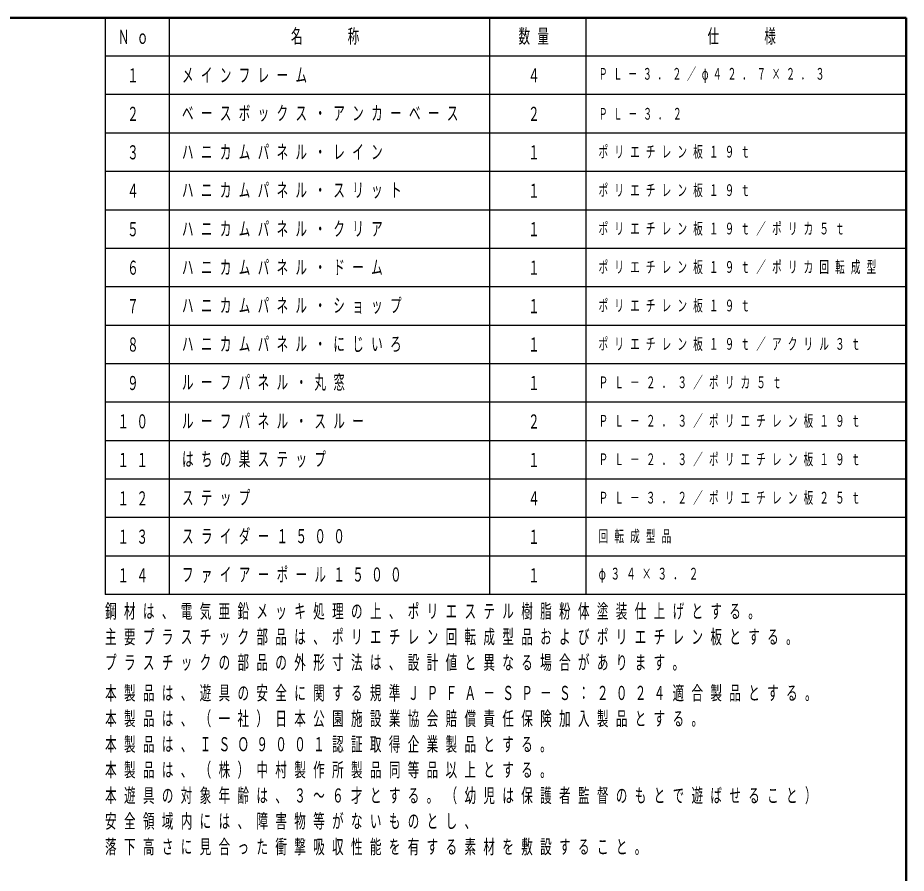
# Model space of a CAD drawing. Units: millimetres on the paper, scale 1:50. Extents: x -385 to 420, y 0 to 267.
# Drawn here: x -138.6 to 0, y 133.5 to 267 of the extents above; entities that cross this region are included whole.
import ezdxf
from ezdxf.enums import TextEntityAlignment as Align

# ---------------------------------------------------------------- set-up
doc = ezdxf.new("R2010")
doc.units = ezdxf.units.MM
doc.layers.add('CLASS1', color=7, linetype='Continuous', lineweight=25)
doc.layers.add('LY_3', color=7, linetype='Continuous', lineweight=13)
doc.styles.add('ＭＳ ゴシック', font='')
doc.styles.get('ＭＳ ゴシック').set_extended_font_data('MS Gothic')

msp = doc.modelspace()

# ---------------------------------------------------------------- linework, layer by layer
at = {"layer": 'CLASS1'}
for p, q in [((-125, 267), (-125, 177)), ((-115, 267), (-115, 177)), ((-65, 267), (-65, 177)), ((-50, 267), (-50, 177)), ((0, 261), (-125, 261)), ((0, 255), (-125, 255)), ((0, 249), (-125, 249)), ((0, 243), (-125, 243)), ((0, 237), (-125, 237)), ((0, 231), (-125, 231)), ((0, 225), (-125, 225)), ((0, 219), (-125, 219)), ((0, 213), (-125, 213)), ((0, 207), (-125, 207)), ((0, 201), (-125, 201)), ((0, 195), (-125, 195)), ((0, 189), (-125, 189)), ((0, 183), (-125, 183)), ((0, 177), (-125, 177))]:
    msp.add_line(p, q, dxfattribs=at)
at = {"layer": 'LY_3', "lineweight": 50}
for p, q in [((0, 267), (-385, 267)), ((0, 0), (0, 267))]:
    msp.add_line(p, q, dxfattribs=at)

# ---------------------------------------------------------------- texts
at = {"layer": 'CLASS1', "style": 'ＭＳ ゴシック', "width": 0.6}
for s, p in [('１', (-121.559, 258)), ('４', (-59, 258)), ('２', (-121.559, 252)), ('２', (-59, 252)), ('３', (-121.559, 246)), ('１', (-59, 246)), ('４', (-121.559, 240)), ('１', (-59, 240)), ('５', (-121.559, 234)), ('１', (-59, 234)), ('６', (-121.559, 228)), ('１', (-59, 228)), ('７', (-121.559, 222)), ('１', (-59, 222)), ('８', (-121.559, 216)), ('１', (-59, 216)), ('９', (-121.559, 210)), ('１', (-59, 210)), ('２', (-59, 204)), ('１', (-59, 198)), ('４', (-59, 192)), ('１', (-59, 186)), ('１', (-59, 180))]:
    msp.add_text(s, height=2.199, dxfattribs=at).set_placement(p, align=Align.MIDDLE_LEFT)
at = {"layer": 'CLASS1', "style": 'ＭＳ ゴシック'}
for s, insert, char_height, attachment_point in [('\\T1.64;\\W0.6;Ｎｏ', (-123, 264), 2.199, 4), ('\\T1.64;\\W0.6;名\u3000\u3000称', (-96, 264), 2.199, 4), ('\\T1.64;\\W0.6;数量', (-60.5, 264), 2.199, 4), ('\\T1.64;\\W0.6;仕\u3000\u3000様', (-31, 264), 2.199, 4), ('\\T1.64;\\W0.6;メインフレーム', (-113, 258), 2.199, 4), ('\\T1.63;\\W0.55;ＰＬ－３．２／φ４２．７×２．３', (-48, 258), 1.833, 4), ('\\T1.64;\\W0.6;ベースボックス・アンカーベース', (-113, 252), 2.199, 4), ('\\T1.64;\\W0.55;ＰＬ－３．２', (-48, 252), 1.833, 4), ('\\T1.64;\\W0.6;ハニカムパネル・レイン', (-113, 246), 2.199, 4), ('\\T1.64;\\W0.6;ポリエチレン板１９ｔ', (-48, 246), 1.833, 4), ('\\T1.64;\\W0.6;ハニカムパネル・スリット', (-113, 240), 2.199, 4), ('\\T1.64;\\W0.6;ポリエチレン板１９ｔ', (-48, 240), 1.833, 4), ('\\T1.64;\\W0.6;ハニカムパネル・クリア', (-113, 234), 2.199, 4), ('\\T1.64;\\W0.6;ポリエチレン板１９ｔ／ポリカ５ｔ', (-48, 234), 1.833, 4), ('\\T1.64;\\W0.6;ハニカムパネル・ドーム', (-113, 228), 2.199, 4), ('\\T1.64;\\W0.6;ポリエチレン板１９ｔ／ポリカ回転成型', (-48, 228), 1.833, 4), ('\\T1.64;\\W0.6;ハニカムパネル・ショップ', (-113, 222), 2.199, 4), ('\\T1.64;\\W0.6;ポリエチレン板１９ｔ', (-48, 222), 1.833, 4), ('\\T1.64;\\W0.6;ハニカムパネル・にじいろ', (-113, 216), 2.199, 4), ('\\T1.64;\\W0.6;ポリエチレン板１９ｔ／アクリル３ｔ', (-48, 216), 1.833, 4), ('\\T1.64;\\W0.6;ルーフパネル・丸窓', (-113, 210), 2.199, 4), ('\\T1.64;\\W0.6;ＰＬ－２．３／ポリカ５ｔ', (-48, 210), 1.833, 4), ('\\T1.64;\\W0.6;ルーフパネル・スルー', (-113, 204), 2.199, 4), ('\\T1.64;\\W0.6;ＰＬ－２．３／ポリエチレン板１９ｔ', (-48, 204), 1.833, 4), ('\\T1.64;\\W0.6;１０', (-123.059, 204), 2.199, 4), ('\\T1.64;\\W0.6;１１', (-123.059, 198), 2.199, 4), ('\\T1.64;\\W0.6;はちの巣ステップ', (-113, 198), 2.199, 4), ('\\T1.64;\\W0.6;ＰＬ－２．３／ポリエチレン板１９ｔ', (-48, 198), 1.833, 4), ('\\T1.64;\\W0.6;１２', (-123.059, 192), 2.199, 4), ('\\T1.64;\\W0.6;ステップ', (-113, 192), 2.199, 4), ('\\T1.64;\\W0.6;ＰＬ－３．２／ポリエチレン板２５ｔ', (-48, 192), 1.833, 4), ('\\T1.64;\\W0.6;１３', (-123.059, 186), 2.199, 4), ('\\T1.64;\\W0.6;スライダー１５００', (-113, 186), 2.199, 4), ('\\T1.64;\\W0.6;回転成型品', (-48, 186), 1.833, 4), ('\\T1.64;\\W0.6;１４', (-123.059, 180), 2.199, 4), ('\\T1.64;\\W0.6;ファイアーポール１５００', (-113, 180), 2.199, 4), ('\\T1.63;\\W0.6;φ３４×３．２', (-48, 180), 1.833, 4), ('\\T1.64;\\W0.6;鋼材は、電気亜鉛メッキ処理の上、ポリエステル樹脂粉体塗装仕上げとする。', (-125, 175.5), 2.199, 1), ('\\T1.64;\\W0.6;主要プラスチック部品は、ポリエチレン回転成型品およびポリエチレン板とする。', (-125, 171.5), 2.199, 1), ('\\T1.64;\\W0.6;プラスチックの部品の外形寸法は、設計値と異なる場合があります。', (-125, 167.5), 2.199, 1), ('\\T1.64;\\W0.6;本製品は、遊具の安全に関する規準ＪＰＦＡ－ＳＰ－Ｓ：２０２４適合製品とする。', (-125, 162.735), 2.199, 1), ('\\T1.64;\\W0.6;本製品は、（一社）日本公園施設業協会賠償責任保険加入製品とする。', (-125, 158.735), 2.199, 1), ('\\T1.64;\\W0.6;本製品は、ＩＳＯ９００１認証取得企業製品とする。', (-125, 154.735), 2.199, 1), ('\\T1.64;\\W0.6;本製品は、（株）中村製作所製品同等品以上とする。', (-125, 150.735), 2.199, 1), ('\\T1.64;\\W0.6;本遊具の対象年齢は、３～６才とする。（幼児は保護者監督のもとで遊ばせること）', (-125, 146.735), 2.199, 1), ('\\T1.64;\\W0.6;安全領域内には、障害物等がないものとし、', (-125, 142.735), 2.199, 1), ('\\T1.64;\\W0.6;落下高さに見合った衝撃吸収性能を有する素材を敷設すること。', (-125, 138.735), 2.199, 1)]:
    msp.add_mtext(s, dxfattribs=dict(at, insert=insert, char_height=char_height, attachment_point=attachment_point))

doc.saveas('drawing.dxf')
